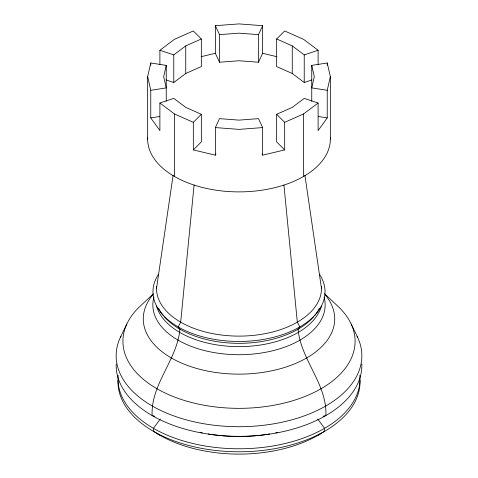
<?xml version="1.0" encoding="UTF-8"?>
<svg xmlns="http://www.w3.org/2000/svg" width="478" height="478" viewBox="0 0 478 478"><rect width="100%" height="100%" fill="white"/><g stroke="black" fill="none" stroke-linecap="round" stroke-linejoin="round"><path stroke-width="0.72" d="M194.08 185.04L180.678 322.16L178.163 326.91L179.913 329.199C177.314 359.785 150.654 384.192 152.129 415.567L154.902 416.278M156.515 288.491L173.102 175.265M147.654 139.152L147.654 76.641L150.761 62.988L166.248 65.384L166.248 101.318M166.248 65.384L163.685 76.641L166.248 87.892L150.761 90.288L150.761 117.887L159.891 130.608L159.891 103.009L173.771 98.384L185.745 107.389L201.34 114.296L201.34 141.894L193.327 149.913L215.357 155.177L215.948 153.904M262.052 153.904L262.643 155.177L284.673 149.913L276.66 141.894L276.66 114.296L292.255 107.389L304.229 98.384L318.109 103.009L318.109 130.608L327.239 117.887L327.239 90.288L330.346 76.641L327.239 62.988L311.752 65.384L311.752 101.318M215.357 155.177L215.357 127.584L219.504 118.64L239 120.121L258.496 118.64L262.643 127.584L262.643 155.177M258.496 62.236L258.496 34.637L262.643 25.698L239 23.9L215.357 25.698L215.357 53.297L219.504 62.236L239 60.754L258.496 62.236L262.643 53.297L262.643 25.698M120.337 337.426L126.861 323.97M160.273 419.033L153.426 428.318L153.426 431.311L159.766 435.153M193.327 149.913L193.327 122.314L201.34 114.296M311.865 79.951L304.229 82.497L292.255 73.487L276.66 66.579L276.66 38.981L284.673 30.968L303.596 39.345L318.109 50.268L318.109 64.44M153.432 293.755L138.459 307.808A116.094 67.028 0 0 0 239 408.343A116.094 67.028 0 0 0 339.541 307.808L324.568 293.755M159.891 64.44L159.891 50.268L174.404 39.345L193.327 30.968L201.34 38.981L201.34 66.579L185.745 73.487L173.771 82.497L166.135 79.951M173.771 82.497L173.771 54.898L185.745 45.894L201.34 38.981M284.673 149.913L284.673 122.314L303.596 113.931L318.109 103.009M318.234 435.153L324.574 431.311L324.574 428.318L317.727 419.033M276.66 38.981L292.255 45.894L304.229 54.898L318.109 50.268M323.098 416.278L325.871 415.567C327.346 384.192 300.686 359.785 298.087 329.199L299.837 326.91L297.322 322.16L283.92 185.04M201.142 56.691L215.357 53.297M150.761 117.887L159.61 116.518M215.357 25.698L219.504 34.637L239 33.155L258.496 34.637M262.643 127.584L239 129.377L215.357 127.584M327.239 90.288L311.752 87.892L314.315 76.641L311.752 65.384M318.39 116.518L327.239 117.887M262.643 53.297L276.858 56.691M159.891 50.268L173.771 54.898M159.891 103.009L174.404 113.931L193.327 122.314M276.66 114.296L284.673 122.314M351.139 323.97L357.664 337.426M147.654 76.641L150.761 90.288M304.898 175.265L321.485 288.491M330.346 76.641L330.346 139.152M327.239 62.988L327.239 65.229M304.229 54.898L304.229 82.497M303.596 113.931L303.596 176.442M292.255 45.894L292.255 73.487M219.504 34.637L219.504 62.236M185.745 45.894L185.745 73.487M174.404 113.931L174.404 176.442M150.761 62.988L150.761 65.229M320.935 433.54A112.055 64.697 0 0 1 157.065 433.54M359.994 380.458A121.024 69.872 0 0 1 239 451.782A121.024 69.872 0 0 1 118.006 380.458M359.856 375.272A121.024 69.872 0 0 1 239 448.782A121.024 69.872 0 0 1 118.144 375.272M277.867 432.405A110.131 63.58 0 0 1 275.663 432.865M269.735 433.97A110.131 63.58 0 0 1 208.265 433.97M202.337 432.865A110.131 63.58 0 0 1 200.133 432.405M361.822 363.997A122.852 70.929 0 0 1 239 436.342A122.852 70.929 0 0 1 116.178 363.997M357.078 336.201A122.852 70.929 0 0 1 239 426.711A122.852 70.929 0 0 1 120.922 336.201M325.088 294.717A95.719 55.263 0 0 1 239 374.137A95.719 55.263 0 0 1 152.912 294.717M324.042 297.053A86.148 49.736 0 0 1 239 354.718A86.148 49.736 0 0 1 153.958 297.053M321.491 306.075A83.56 48.242 0 0 1 239 346.628A83.56 48.242 0 0 1 156.509 306.075M319.424 308.173A83.56 48.242 0 0 1 314.41 315.868M313.443 316.998A83.56 48.242 0 0 1 239 343.329A83.56 48.242 0 0 1 164.557 316.998M163.59 315.868A83.56 48.242 0 0 1 158.576 308.173M319.722 274.605A86.034 49.67 0 0 1 239 341.459A86.034 49.67 0 0 1 158.278 274.605M321.395 286.304A82.485 47.621 0 0 1 239 336.112A82.485 47.621 0 0 1 156.605 286.304M330.316 137.712A91.346 52.741 0 0 1 239 191.887A91.346 52.741 0 0 1 147.684 137.712"/></g></svg>
